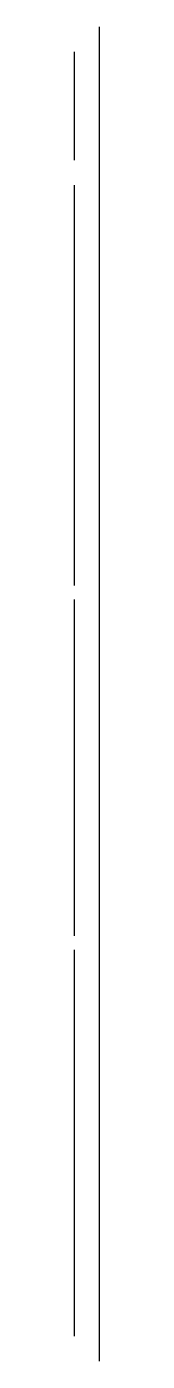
# Model space of a CAD drawing. Header units: metres. Extents: x 538 to 547, y 0 to 480.
import ezdxf

# ---------------------------------------------------------------- set-up
doc = ezdxf.new("R2010")
doc.units = ezdxf.units.M

msp = doc.modelspace()

# ---------------------------------------------------------------- linework, layer by layer
at = {"layer": 'BathRoom1'}
msp.add_line((538.36, 153), (538.36, 274), dxfattribs=at)
at = {"layer": 'BathRoom2'}
msp.add_line((538.36, 279), (538.36, 423), dxfattribs=at)
at = {"layer": 'BedRoom1'}
msp.add_line((538.36, 9), (538.36, 148), dxfattribs=at)
at = {"layer": 'Boundary'}
msp.add_line((547.36, 0), (547.36, 480), dxfattribs=at)
at = {"layer": 'Garden'}
msp.add_line((538.36, 432), (538.36, 471), dxfattribs=at)

doc.saveas('drawing.dxf')
